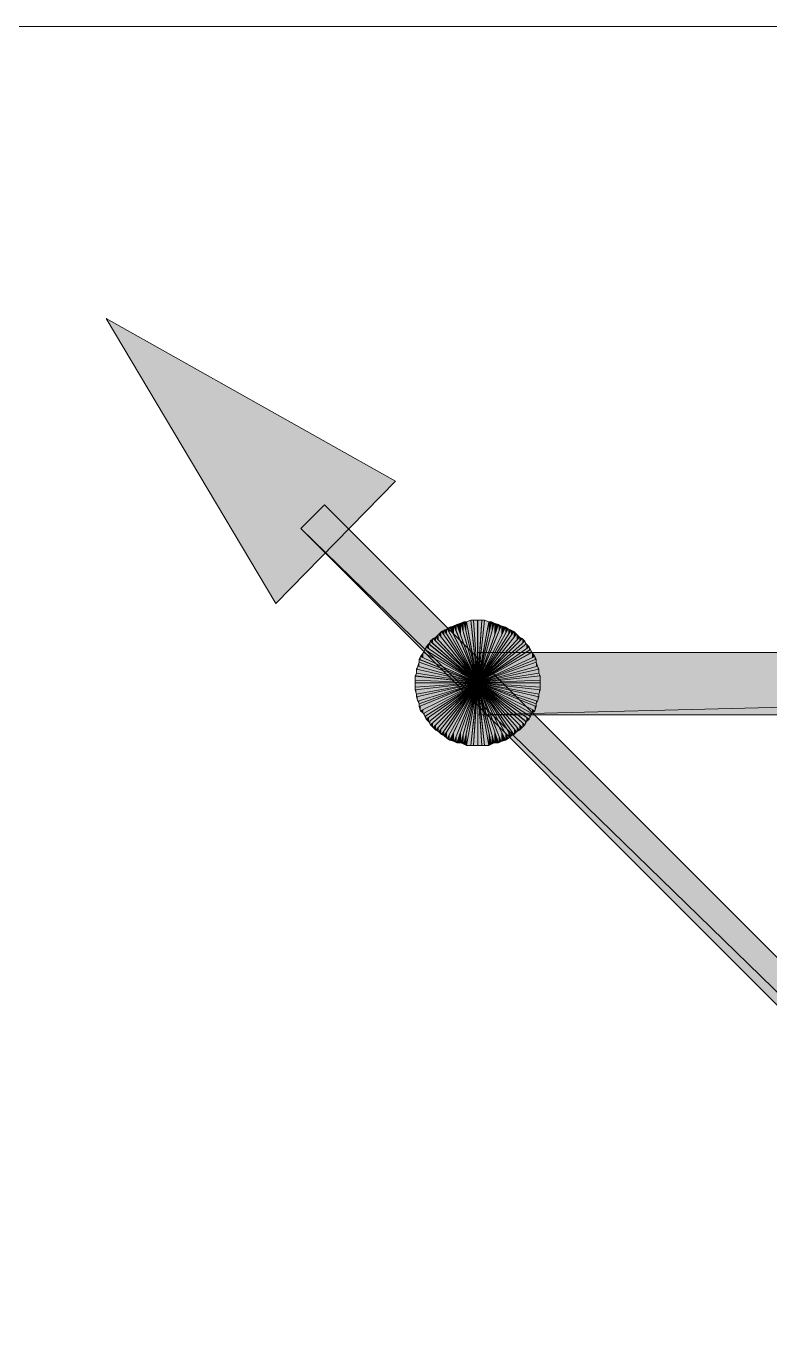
# Model space of a CAD drawing. Header units: inches. Extents: x -45549 to -45252, y 2679 to 2889.
# Drawn here: x -45510.863 to -45508.543, y 2721.368 to 2725.481 of the extents above; entities that cross this region are included whole.
import ezdxf

# ---------------------------------------------------------------- set-up
doc = ezdxf.new("R2010")
doc.units = ezdxf.units.IN
doc.header["$MEASUREMENT"] = 0
doc.layers.add('katman 1', color=7, linetype='Continuous')

msp = doc.modelspace()

# ---------------------------------------------------------------- linework, layer by layer
at = {"layer": 'katman 1', "color": 7, "lineweight": 9}
for p, q in [((-45511.4544, 2725.4805), (-45498.6966, 2725.4805)), ((-45510.6143, 2724.5688), (-45509.7106, 2724.0606)), ((-45510.0842, 2723.6782), (-45510.6143, 2724.5688)), ((-45510.6143, 2724.5688), (-45509.7106, 2724.0606)), ((-45509.7106, 2724.0606), (-45510.0842, 2723.6782)), ((-45509.7106, 2724.0606), (-45510.0842, 2723.6782)), ((-45510.006, 2723.9128), (-45509.9322, 2723.9867)), ((-45510.006, 2723.9128), (-45509.9322, 2723.9867)), ((-45509.9322, 2723.9867), (-45504.5274, 2718.5774)), ((-45509.9322, 2723.9867), (-45504.5274, 2718.5774)), ((-45504.6012, 2718.5037), (-45510.006, 2723.9129)), ((-45510.006, 2723.9129), (-45504.5274, 2718.5774)), ((-45510.006, 2723.9129), (-45504.5274, 2718.5774)), ((-45504.6012, 2718.5037), (-45510.006, 2723.9129)), ((-45504.5274, 2718.5774), (-45510.006, 2723.9128)), ((-45509.5672, 2723.5913), (-45509.5585, 2723.5956)), ((-45509.5585, 2723.5956), (-45509.5498, 2723.6)), ((-45509.5585, 2723.5956), (-45509.4542, 2723.4305)), ((-45509.5585, 2723.5956), (-45509.4542, 2723.4305)), ((-45509.4542, 2723.4306), (-45509.5585, 2723.5956)), ((-45509.4542, 2723.4306), (-45509.5585, 2723.5956)), ((-45509.5498, 2723.6), (-45509.5412, 2723.6043)), ((-45509.5498, 2723.6), (-45509.4542, 2723.4306)), ((-45509.5498, 2723.6), (-45509.4542, 2723.4306)), ((-45509.4544, 2723.4305), (-45509.5498, 2723.6)), ((-45509.4544, 2723.4305), (-45509.5498, 2723.6)), ((-45509.5412, 2723.6043), (-45509.5281, 2723.6086)), ((-45509.5412, 2723.6043), (-45509.4544, 2723.4305)), ((-45509.5412, 2723.6043), (-45509.4544, 2723.4305)), ((-45509.4542, 2723.4306), (-45509.5412, 2723.6043)), ((-45509.4542, 2723.4306), (-45509.5412, 2723.6043)), ((-45509.5282, 2723.6086), (-45509.5194, 2723.613)), ((-45509.4542, 2723.4306), (-45509.5282, 2723.6086)), ((-45509.4542, 2723.4306), (-45509.5282, 2723.6086)), ((-45509.5281, 2723.6086), (-45509.4542, 2723.4306)), ((-45509.5281, 2723.6086), (-45509.4542, 2723.4306)), ((-45509.5195, 2723.613), (-45509.5065, 2723.6174)), ((-45509.4544, 2723.4306), (-45509.5195, 2723.613)), ((-45509.4544, 2723.4306), (-45509.5195, 2723.613)), ((-45509.5194, 2723.613), (-45509.4542, 2723.4306)), ((-45509.5194, 2723.613), (-45509.4542, 2723.4306)), ((-45509.5065, 2723.6174), (-45509.4978, 2723.6217)), ((-45509.5065, 2723.6174), (-45509.4544, 2723.4306)), ((-45509.5065, 2723.6174), (-45509.4544, 2723.4306)), ((-45509.4542, 2723.4306), (-45509.5065, 2723.6174)), ((-45509.4542, 2723.4306), (-45509.5065, 2723.6174)), ((-45509.4978, 2723.6217), (-45509.4542, 2723.4306)), ((-45509.4978, 2723.6217), (-45509.4542, 2723.4306)), ((-45509.4542, 2723.4306), (-45509.4978, 2723.6217)), ((-45509.4978, 2723.6217), (-45509.4891, 2723.6217)), ((-45509.4542, 2723.4306), (-45509.4978, 2723.6217)), ((-45509.4891, 2723.6216), (-45509.476, 2723.6261)), ((-45509.4891, 2723.6217), (-45509.4542, 2723.4306)), ((-45509.4891, 2723.6217), (-45509.4542, 2723.4306)), ((-45509.4544, 2723.4306), (-45509.4891, 2723.6216)), ((-45509.4544, 2723.4306), (-45509.4891, 2723.6216)), ((-45509.476, 2723.6261), (-45509.4544, 2723.4306)), ((-45509.476, 2723.6261), (-45509.4544, 2723.4306)), ((-45509.4542, 2723.4306), (-45509.476, 2723.6261)), ((-45509.476, 2723.6261), (-45509.4673, 2723.6261)), ((-45509.4542, 2723.4306), (-45509.476, 2723.6261)), ((-45509.4673, 2723.6261), (-45509.4542, 2723.4306)), ((-45509.4673, 2723.6261), (-45509.4542, 2723.4306)), ((-45509.4542, 2723.4306), (-45509.4673, 2723.6261)), ((-45509.4673, 2723.6261), (-45509.4542, 2723.6261)), ((-45509.4542, 2723.4306), (-45509.4673, 2723.6261)), ((-45509.4413, 2723.6261), (-45509.4544, 2723.4306)), ((-45509.4544, 2723.4306), (-45509.4544, 2723.6261)), ((-45509.4544, 2723.6261), (-45509.4413, 2723.6261)), ((-45509.4544, 2723.4306), (-45509.4544, 2723.6261)), ((-45509.4413, 2723.6261), (-45509.4544, 2723.4306)), ((-45509.4108, 2723.6217), (-45509.4544, 2723.4306)), ((-45509.4544, 2723.4306), (-45509.4195, 2723.6217)), ((-45509.4544, 2723.4306), (-45509.4195, 2723.6217)), ((-45509.4108, 2723.6217), (-45509.4544, 2723.4306)), ((-45509.4544, 2723.4306), (-45509.3891, 2723.613)), ((-45509.4544, 2723.4306), (-45509.3891, 2723.613)), ((-45509.3804, 2723.6086), (-45509.4544, 2723.4306)), ((-45509.3804, 2723.6086), (-45509.4544, 2723.4306)), ((-45509.4544, 2723.4305), (-45509.3588, 2723.6)), ((-45509.4544, 2723.4305), (-45509.3588, 2723.6)), ((-45509.4544, 2723.4306), (-45509.3501, 2723.5957)), ((-45509.4544, 2723.4306), (-45509.3501, 2723.5957)), ((-45509.3499, 2723.5956), (-45509.4544, 2723.4305)), ((-45509.3499, 2723.5956), (-45509.4544, 2723.4305)), ((-45509.4542, 2723.6261), (-45509.4542, 2723.4306)), ((-45509.4542, 2723.6261), (-45509.4542, 2723.4306)), ((-45509.4326, 2723.6261), (-45509.4542, 2723.4306)), ((-45509.4542, 2723.4306), (-45509.4413, 2723.6261)), ((-45509.4542, 2723.4306), (-45509.4413, 2723.6261)), ((-45509.4326, 2723.6261), (-45509.4542, 2723.4306)), ((-45509.4542, 2723.4306), (-45509.4326, 2723.6261)), ((-45509.4542, 2723.4306), (-45509.4326, 2723.6261)), ((-45509.4195, 2723.6217), (-45509.4542, 2723.4306)), ((-45509.4195, 2723.6217), (-45509.4542, 2723.4306)), ((-45509.4542, 2723.4306), (-45509.4108, 2723.6217)), ((-45509.4542, 2723.4306), (-45509.4108, 2723.6217)), ((-45509.4022, 2723.6174), (-45509.4542, 2723.4306)), ((-45509.4022, 2723.6174), (-45509.4542, 2723.4306)), ((-45509.4542, 2723.4306), (-45509.4022, 2723.6174)), ((-45509.4542, 2723.4306), (-45509.4022, 2723.6174)), ((-45509.3891, 2723.613), (-45509.4542, 2723.4306)), ((-45509.3891, 2723.613), (-45509.4542, 2723.4306)), ((-45509.4542, 2723.4305), (-45509.3805, 2723.6087)), ((-45509.4542, 2723.4305), (-45509.3805, 2723.6087)), ((-45509.4542, 2723.4306), (-45509.3674, 2723.6044)), ((-45509.4542, 2723.4306), (-45509.3674, 2723.6044)), ((-45509.3674, 2723.6043), (-45509.4542, 2723.4305)), ((-45509.3674, 2723.6043), (-45509.4542, 2723.4305)), ((-45509.3586, 2723.6), (-45509.4542, 2723.4306)), ((-45509.3586, 2723.6), (-45509.4542, 2723.4306)), ((-45509.4413, 2723.6261), (-45509.4326, 2723.6261)), ((-45509.4326, 2723.6261), (-45509.4195, 2723.6217)), ((-45509.4195, 2723.6217), (-45509.4108, 2723.6217)), ((-45509.4108, 2723.6217), (-45509.4022, 2723.6174)), ((-45509.4022, 2723.6174), (-45509.3891, 2723.613)), ((-45509.3891, 2723.613), (-45509.3804, 2723.6086)), ((-45509.3805, 2723.6087), (-45509.3674, 2723.6043)), ((-45509.3674, 2723.6044), (-45509.3586, 2723.6)), ((-45509.3588, 2723.6), (-45509.3499, 2723.5956)), ((-45509.3501, 2723.5957), (-45509.3412, 2723.5913)), ((-45509.615, 2723.5435), (-45509.6063, 2723.5522)), ((-45509.6063, 2723.5521), (-45509.6019, 2723.5609)), ((-45509.6063, 2723.5522), (-45509.4542, 2723.4306)), ((-45509.6063, 2723.5522), (-45509.4542, 2723.4306)), ((-45509.4544, 2723.4306), (-45509.6063, 2723.5521)), ((-45509.4544, 2723.4306), (-45509.6063, 2723.5521)), ((-45509.6021, 2723.5608), (-45509.5932, 2723.5696)), ((-45509.4542, 2723.4305), (-45509.6021, 2723.5608)), ((-45509.4542, 2723.4305), (-45509.6021, 2723.5608)), ((-45509.6019, 2723.5609), (-45509.4544, 2723.4306)), ((-45509.6019, 2723.5609), (-45509.4544, 2723.4306)), ((-45509.5934, 2723.5696), (-45509.5846, 2723.5739)), ((-45509.4542, 2723.4306), (-45509.5934, 2723.5696)), ((-45509.4542, 2723.4306), (-45509.5934, 2723.5696)), ((-45509.5932, 2723.5696), (-45509.4542, 2723.4305)), ((-45509.5932, 2723.5696), (-45509.4542, 2723.4305)), ((-45509.5847, 2723.5738), (-45509.5759, 2723.5826)), ((-45509.4544, 2723.4306), (-45509.5847, 2723.5738)), ((-45509.4544, 2723.4306), (-45509.5847, 2723.5738)), ((-45509.5846, 2723.5739), (-45509.4542, 2723.4306)), ((-45509.5846, 2723.5739), (-45509.4542, 2723.4306)), ((-45509.5759, 2723.5825), (-45509.5672, 2723.5913)), ((-45509.5759, 2723.5826), (-45509.4544, 2723.4306)), ((-45509.5759, 2723.5826), (-45509.4544, 2723.4306)), ((-45509.4542, 2723.4306), (-45509.5759, 2723.5825)), ((-45509.4542, 2723.4306), (-45509.5759, 2723.5825)), ((-45509.5672, 2723.5913), (-45509.4542, 2723.4306)), ((-45509.5672, 2723.5913), (-45509.4542, 2723.4306)), ((-45509.4542, 2723.4305), (-45509.5672, 2723.5913)), ((-45509.4542, 2723.4305), (-45509.5672, 2723.5913)), ((-45509.3412, 2723.5913), (-45509.4544, 2723.4306)), ((-45509.3412, 2723.5913), (-45509.4544, 2723.4306)), ((-45509.4544, 2723.4305), (-45509.324, 2723.5739)), ((-45509.4544, 2723.4305), (-45509.324, 2723.5739)), ((-45509.3152, 2723.5696), (-45509.4544, 2723.4305)), ((-45509.3152, 2723.5696), (-45509.4544, 2723.4305)), ((-45509.4542, 2723.4306), (-45509.3414, 2723.5913)), ((-45509.4542, 2723.4306), (-45509.3414, 2723.5913)), ((-45509.4542, 2723.4306), (-45509.3327, 2723.5827)), ((-45509.4542, 2723.4306), (-45509.3327, 2723.5827)), ((-45509.3326, 2723.5826), (-45509.4542, 2723.4306)), ((-45509.3326, 2723.5826), (-45509.4542, 2723.4306)), ((-45509.3239, 2723.5739), (-45509.4542, 2723.4306)), ((-45509.3239, 2723.5739), (-45509.4542, 2723.4306)), ((-45509.4542, 2723.4306), (-45509.3152, 2723.5696)), ((-45509.4542, 2723.4306), (-45509.3152, 2723.5696)), ((-45509.3065, 2723.5609), (-45509.4542, 2723.4306)), ((-45509.3065, 2723.5609), (-45509.4542, 2723.4306)), ((-45509.4542, 2723.4306), (-45509.3065, 2723.5609)), ((-45509.4542, 2723.4306), (-45509.3065, 2723.5609)), ((-45509.3023, 2723.5522), (-45509.4542, 2723.4306)), ((-45509.3023, 2723.5522), (-45509.4542, 2723.4306)), ((-45509.4542, 2723.4306), (-45509.3023, 2723.5522)), ((-45509.4542, 2723.4306), (-45509.3023, 2723.5522)), ((-45509.3414, 2723.5913), (-45509.3326, 2723.5826)), ((-45509.3327, 2723.5827), (-45509.3239, 2723.5739)), ((-45509.324, 2723.5739), (-45509.3152, 2723.5696)), ((-45509.3152, 2723.5696), (-45509.3065, 2723.5609)), ((-45509.3065, 2723.5609), (-45509.3023, 2723.5522)), ((-45509.3023, 2723.5522), (-45509.2934, 2723.5435)), ((-45509.6368, 2723.5043), (-45509.6324, 2723.5131)), ((-45509.6324, 2723.513), (-45509.6237, 2723.5261)), ((-45509.6324, 2723.5131), (-45509.4544, 2723.4306)), ((-45509.6324, 2723.5131), (-45509.4544, 2723.4306)), ((-45509.4542, 2723.4306), (-45509.6324, 2723.513)), ((-45509.4542, 2723.4306), (-45509.6324, 2723.513)), ((-45509.6237, 2723.526), (-45509.6194, 2723.5348)), ((-45509.6237, 2723.5261), (-45509.4542, 2723.4306)), ((-45509.6237, 2723.5261), (-45509.4542, 2723.4306)), ((-45509.4542, 2723.4305), (-45509.6237, 2723.526)), ((-45509.4542, 2723.4305), (-45509.6237, 2723.526)), ((-45509.6194, 2723.5348), (-45509.615, 2723.5435)), ((-45509.6194, 2723.5348), (-45509.4542, 2723.4305)), ((-45509.6194, 2723.5348), (-45509.4542, 2723.4305)), ((-45509.4542, 2723.4306), (-45509.6194, 2723.5348)), ((-45509.4542, 2723.4306), (-45509.6194, 2723.5348)), ((-45509.615, 2723.5435), (-45509.4542, 2723.4306)), ((-45509.615, 2723.5435), (-45509.4542, 2723.4306)), ((-45509.4542, 2723.4306), (-45509.615, 2723.5435)), ((-45509.4542, 2723.4306), (-45509.615, 2723.5435)), ((-45509.4544, 2723.4306), (-45509.2892, 2723.5349)), ((-45509.4544, 2723.4306), (-45509.2892, 2723.5349)), ((-45509.2848, 2723.5261), (-45509.4544, 2723.4306)), ((-45509.2848, 2723.5261), (-45509.4544, 2723.4306)), ((-45509.2934, 2723.5435), (-45509.4542, 2723.4306)), ((-45509.2934, 2723.5435), (-45509.4542, 2723.4306)), ((-45509.4542, 2723.4305), (-45509.2936, 2723.5435)), ((-45509.4542, 2723.4305), (-45509.2936, 2723.5435)), ((-45509.2892, 2723.5348), (-45509.4542, 2723.4305)), ((-45509.2892, 2723.5348), (-45509.4542, 2723.4305)), ((-45509.4542, 2723.4306), (-45509.2849, 2723.5262)), ((-45509.4542, 2723.4306), (-45509.2849, 2723.5262)), ((-45509.4542, 2723.5261), (-45501.6337, 2723.5261)), ((-45501.6337, 2723.5261), (-45509.4542, 2723.3306)), ((-45509.4542, 2723.3306), (-45509.4542, 2723.5261)), ((-45501.6337, 2723.5261), (-45509.4542, 2723.3306)), ((-45509.4542, 2723.5261), (-45501.6337, 2723.5261)), ((-45509.4542, 2723.3306), (-45501.6337, 2723.5261)), ((-45509.4542, 2723.4305), (-45509.2762, 2723.5132)), ((-45509.4542, 2723.4305), (-45509.2762, 2723.5132)), ((-45509.2761, 2723.5131), (-45509.4542, 2723.4306)), ((-45509.2761, 2723.5131), (-45509.4542, 2723.4306)), ((-45509.2936, 2723.5435), (-45509.2892, 2723.5348)), ((-45509.2892, 2723.5349), (-45509.2848, 2723.5261)), ((-45509.2849, 2723.5262), (-45509.2761, 2723.5131)), ((-45509.2762, 2723.5132), (-45509.2718, 2723.5044)), ((-45509.6455, 2723.474), (-45509.6411, 2723.4826)), ((-45509.6455, 2723.474), (-45509.4542, 2723.4305)), ((-45509.6455, 2723.4609), (-45509.6455, 2723.474)), ((-45509.6455, 2723.474), (-45509.4542, 2723.4305)), ((-45509.4542, 2723.4306), (-45509.6455, 2723.474)), ((-45509.4542, 2723.4306), (-45509.6455, 2723.474)), ((-45509.6411, 2723.4826), (-45509.6368, 2723.4957)), ((-45509.6411, 2723.4826), (-45509.4542, 2723.4306)), ((-45509.6411, 2723.4826), (-45509.4542, 2723.4306)), ((-45509.4544, 2723.4306), (-45509.6411, 2723.4826)), ((-45509.4544, 2723.4306), (-45509.6411, 2723.4826)), ((-45509.6368, 2723.5044), (-45509.4544, 2723.4305)), ((-45509.6368, 2723.4956), (-45509.6368, 2723.5044)), ((-45509.6368, 2723.5044), (-45509.4544, 2723.4305)), ((-45509.4544, 2723.4306), (-45509.6368, 2723.5043)), ((-45509.4544, 2723.4306), (-45509.6368, 2723.5043)), ((-45509.6368, 2723.4957), (-45509.4544, 2723.4306)), ((-45509.6368, 2723.4957), (-45509.4544, 2723.4306)), ((-45509.4544, 2723.4305), (-45509.6368, 2723.4956)), ((-45509.4544, 2723.4305), (-45509.6368, 2723.4956)), ((-45509.2718, 2723.5044), (-45509.4542, 2723.4305)), ((-45509.2718, 2723.5044), (-45509.4542, 2723.4305)), ((-45509.4542, 2723.4306), (-45509.2718, 2723.5044)), ((-45509.4542, 2723.4306), (-45509.2718, 2723.5044)), ((-45509.2718, 2723.4957), (-45509.4542, 2723.4306)), ((-45509.2718, 2723.4957), (-45509.4542, 2723.4306)), ((-45509.4542, 2723.4306), (-45509.2718, 2723.4957)), ((-45509.4542, 2723.4306), (-45509.2718, 2723.4957)), ((-45509.4542, 2723.4305), (-45509.2674, 2723.4827)), ((-45509.4542, 2723.4305), (-45509.2674, 2723.4827)), ((-45509.2674, 2723.4826), (-45509.4542, 2723.4306)), ((-45509.2674, 2723.4826), (-45509.4542, 2723.4306)), ((-45509.2631, 2723.474), (-45509.4542, 2723.4305)), ((-45509.2631, 2723.474), (-45509.4542, 2723.4305)), ((-45509.4542, 2723.4306), (-45509.2631, 2723.474)), ((-45509.4542, 2723.4306), (-45509.2631, 2723.474)), ((-45509.2718, 2723.5044), (-45509.2718, 2723.4957)), ((-45509.2718, 2723.4957), (-45509.2674, 2723.4826)), ((-45509.2674, 2723.4827), (-45509.2631, 2723.474)), ((-45509.2631, 2723.474), (-45509.2631, 2723.4609)), ((-45509.6497, 2723.4522), (-45509.6455, 2723.4609)), ((-45509.6497, 2723.4523), (-45509.4542, 2723.4306)), ((-45509.6497, 2723.4392), (-45509.6497, 2723.4523)), ((-45509.6497, 2723.4523), (-45509.4542, 2723.4306)), ((-45509.4542, 2723.4306), (-45509.6497, 2723.4522)), ((-45509.4542, 2723.4306), (-45509.6497, 2723.4522)), ((-45509.6497, 2723.4392), (-45509.4542, 2723.4305)), ((-45509.6497, 2723.4305), (-45509.6497, 2723.4392)), ((-45509.6497, 2723.4392), (-45509.4542, 2723.4305)), ((-45509.4542, 2723.4306), (-45509.6497, 2723.4392)), ((-45509.4542, 2723.4306), (-45509.6497, 2723.4392)), ((-45509.6497, 2723.4175), (-45509.4542, 2723.4306)), ((-45509.4542, 2723.4306), (-45509.6497, 2723.4088)), ((-45509.4542, 2723.4306), (-45509.6497, 2723.4088)), ((-45509.6497, 2723.4175), (-45509.4542, 2723.4306)), ((-45509.6497, 2723.4306), (-45509.4542, 2723.4306)), ((-45509.4542, 2723.4306), (-45509.6497, 2723.4175)), ((-45509.6497, 2723.4175), (-45509.6497, 2723.4306)), ((-45509.4542, 2723.4306), (-45509.6497, 2723.4175)), ((-45509.6497, 2723.4306), (-45509.4542, 2723.4306)), ((-45509.6497, 2723.4306), (-45509.6497, 2723.4306)), ((-45509.4542, 2723.4306), (-45509.6497, 2723.4306)), ((-45509.6497, 2723.4306), (-45509.4542, 2723.4306)), ((-45509.4542, 2723.4305), (-45509.6497, 2723.4305)), ((-45509.4542, 2723.4305), (-45509.6497, 2723.4305)), ((-45509.6497, 2723.4088), (-45509.4542, 2723.4305)), ((-45509.6497, 2723.4088), (-45509.4542, 2723.4305)), ((-45509.6455, 2723.4609), (-45509.4542, 2723.4306)), ((-45509.6455, 2723.4609), (-45509.4542, 2723.4306)), ((-45509.4542, 2723.4305), (-45509.6455, 2723.4609)), ((-45509.4542, 2723.4305), (-45509.6455, 2723.4609)), ((-45509.6455, 2723.3871), (-45509.4542, 2723.4306)), ((-45509.6455, 2723.3871), (-45509.4542, 2723.4306)), ((-45509.6455, 2723.3958), (-45509.4542, 2723.4306)), ((-45509.4542, 2723.4306), (-45509.6455, 2723.387)), ((-45509.4542, 2723.4306), (-45509.6455, 2723.387)), ((-45509.6455, 2723.3958), (-45509.4542, 2723.4306)), ((-45509.4542, 2723.4305), (-45509.6455, 2723.3957)), ((-45509.4542, 2723.4305), (-45509.6455, 2723.3957)), ((-45509.4542, 2723.4306), (-45509.6411, 2723.374)), ((-45509.4542, 2723.4306), (-45509.6411, 2723.374)), ((-45509.6411, 2723.3741), (-45509.4542, 2723.4305)), ((-45509.6411, 2723.3741), (-45509.4542, 2723.4305)), ((-45509.6368, 2723.3567), (-45509.4544, 2723.4306)), ((-45509.6368, 2723.3567), (-45509.4544, 2723.4306)), ((-45509.6368, 2723.3654), (-45509.4544, 2723.4306)), ((-45509.4544, 2723.4306), (-45509.6368, 2723.3566)), ((-45509.4544, 2723.4306), (-45509.6368, 2723.3566)), ((-45509.6368, 2723.3654), (-45509.4544, 2723.4306)), ((-45509.4542, 2723.4305), (-45509.6366, 2723.3653)), ((-45509.4542, 2723.4305), (-45509.6366, 2723.3653)), ((-45509.4544, 2723.4306), (-45509.6324, 2723.3436)), ((-45509.4544, 2723.4306), (-45509.6324, 2723.3436)), ((-45509.6324, 2723.3436), (-45509.4544, 2723.4305)), ((-45509.6324, 2723.3436), (-45509.4544, 2723.4305)), ((-45509.6237, 2723.3349), (-45509.4542, 2723.4306)), ((-45509.6237, 2723.3349), (-45509.4542, 2723.4306)), ((-45509.4544, 2723.4305), (-45509.6237, 2723.3349)), ((-45509.4544, 2723.4305), (-45509.6237, 2723.3349)), ((-45509.6194, 2723.3263), (-45509.4542, 2723.4306)), ((-45509.6194, 2723.3263), (-45509.4542, 2723.4306)), ((-45509.4542, 2723.4306), (-45509.6193, 2723.3262)), ((-45509.4542, 2723.4306), (-45509.6193, 2723.3262)), ((-45509.4542, 2723.4306), (-45509.615, 2723.3176)), ((-45509.4542, 2723.4306), (-45509.615, 2723.3176)), ((-45509.615, 2723.3176), (-45509.4542, 2723.4305)), ((-45509.615, 2723.3176), (-45509.4542, 2723.4305)), ((-45509.6063, 2723.3089), (-45509.4542, 2723.4305)), ((-45509.6063, 2723.3089), (-45509.4542, 2723.4305)), ((-45509.4542, 2723.4305), (-45509.6063, 2723.3089)), ((-45509.4542, 2723.4305), (-45509.6063, 2723.3089)), ((-45509.6019, 2723.3002), (-45509.4544, 2723.4306)), ((-45509.6019, 2723.3002), (-45509.4544, 2723.4306)), ((-45509.4542, 2723.4305), (-45509.6019, 2723.3001)), ((-45509.4542, 2723.4305), (-45509.6019, 2723.3001)), ((-45509.5932, 2723.2915), (-45509.4542, 2723.4306)), ((-45509.5932, 2723.2915), (-45509.4542, 2723.4306)), ((-45509.4544, 2723.4306), (-45509.5932, 2723.2915)), ((-45509.4544, 2723.4306), (-45509.5932, 2723.2915)), ((-45509.4542, 2723.4306), (-45509.5846, 2723.2828)), ((-45509.4542, 2723.4306), (-45509.5846, 2723.2828)), ((-45509.5846, 2723.2829), (-45509.4542, 2723.4305)), ((-45509.5846, 2723.2829), (-45509.4542, 2723.4305)), ((-45509.5759, 2723.2784), (-45509.4544, 2723.4306)), ((-45509.5759, 2723.2784), (-45509.4544, 2723.4306)), ((-45509.4542, 2723.4305), (-45509.5759, 2723.2784)), ((-45509.4542, 2723.4305), (-45509.5759, 2723.2784)), ((-45509.5672, 2723.2698), (-45509.4542, 2723.4306)), ((-45509.5672, 2723.2698), (-45509.4542, 2723.4306)), ((-45509.4544, 2723.4306), (-45509.5672, 2723.2698)), ((-45509.4544, 2723.4306), (-45509.5672, 2723.2698)), ((-45509.5585, 2723.2655), (-45509.4542, 2723.4306)), ((-45509.5585, 2723.2655), (-45509.4542, 2723.4306)), ((-45509.4542, 2723.4306), (-45509.5585, 2723.2654)), ((-45509.4542, 2723.4306), (-45509.5585, 2723.2654)), ((-45509.5498, 2723.2567), (-45509.4542, 2723.4306)), ((-45509.5498, 2723.2567), (-45509.4542, 2723.4306)), ((-45509.4542, 2723.4306), (-45509.5498, 2723.2567)), ((-45509.4542, 2723.4306), (-45509.5498, 2723.2567)), ((-45509.5412, 2723.2523), (-45509.4544, 2723.4306)), ((-45509.5412, 2723.2523), (-45509.4544, 2723.4306)), ((-45509.4542, 2723.4306), (-45509.5412, 2723.2523)), ((-45509.4542, 2723.4306), (-45509.5412, 2723.2523)), ((-45509.5281, 2723.248), (-45509.4542, 2723.4306)), ((-45509.5281, 2723.248), (-45509.4542, 2723.4306)), ((-45509.4544, 2723.4306), (-45509.5281, 2723.248)), ((-45509.4544, 2723.4306), (-45509.5281, 2723.248)), ((-45509.5194, 2723.2438), (-45509.4542, 2723.4306)), ((-45509.5194, 2723.2438), (-45509.4542, 2723.4306)), ((-45509.4542, 2723.4306), (-45509.5194, 2723.2438)), ((-45509.4542, 2723.4306), (-45509.5194, 2723.2438)), ((-45509.5065, 2723.2438), (-45509.4544, 2723.4306)), ((-45509.5065, 2723.2438), (-45509.4544, 2723.4306)), ((-45509.4542, 2723.4306), (-45509.5063, 2723.2438)), ((-45509.4542, 2723.4306), (-45509.5063, 2723.2438)), ((-45509.4978, 2723.2395), (-45509.4542, 2723.4306)), ((-45509.4978, 2723.2395), (-45509.4542, 2723.4306)), ((-45509.4544, 2723.4306), (-45509.4976, 2723.2394)), ((-45509.4544, 2723.4306), (-45509.4976, 2723.2394)), ((-45509.4891, 2723.235), (-45509.4542, 2723.4306)), ((-45509.4891, 2723.235), (-45509.4542, 2723.4306)), ((-45509.4542, 2723.4306), (-45509.4889, 2723.235)), ((-45509.4542, 2723.4306), (-45509.4889, 2723.235)), ((-45509.476, 2723.235), (-45509.4544, 2723.4306)), ((-45509.476, 2723.235), (-45509.4544, 2723.4306)), ((-45509.4542, 2723.4306), (-45509.476, 2723.235)), ((-45509.4542, 2723.4306), (-45509.476, 2723.235)), ((-45509.4673, 2723.235), (-45509.4542, 2723.4306)), ((-45509.4673, 2723.235), (-45509.4542, 2723.4306)), ((-45509.4544, 2723.4306), (-45509.4673, 2723.235)), ((-45509.4544, 2723.4306), (-45509.4673, 2723.235)), ((-45509.2848, 2723.3349), (-45509.4544, 2723.4306)), ((-45509.4544, 2723.4306), (-45509.2761, 2723.3437)), ((-45509.4544, 2723.4306), (-45509.2761, 2723.3437)), ((-45509.2848, 2723.3349), (-45509.4544, 2723.4306)), ((-45509.3152, 2723.2915), (-45509.4544, 2723.4306)), ((-45509.4544, 2723.4306), (-45509.3065, 2723.3002)), ((-45509.4544, 2723.4306), (-45509.3065, 2723.3002)), ((-45509.3152, 2723.2915), (-45509.4544, 2723.4306)), ((-45509.3412, 2723.2698), (-45509.4544, 2723.4306)), ((-45509.4544, 2723.4306), (-45509.3326, 2723.2784)), ((-45509.4544, 2723.4306), (-45509.3326, 2723.2784)), ((-45509.3412, 2723.2698), (-45509.4544, 2723.4306)), ((-45509.3499, 2723.2655), (-45509.4544, 2723.4306)), ((-45509.4544, 2723.4306), (-45509.3412, 2723.2698)), ((-45509.4544, 2723.4306), (-45509.3412, 2723.2698)), ((-45509.3499, 2723.2655), (-45509.4544, 2723.4306)), ((-45509.3804, 2723.248), (-45509.4544, 2723.4306)), ((-45509.4544, 2723.4306), (-45509.3673, 2723.2523)), ((-45509.4544, 2723.4306), (-45509.3673, 2723.2523)), ((-45509.3804, 2723.248), (-45509.4544, 2723.4306)), ((-45509.4108, 2723.2395), (-45509.4544, 2723.4306)), ((-45509.4544, 2723.4306), (-45509.4022, 2723.2438)), ((-45509.4544, 2723.4306), (-45509.4022, 2723.2438)), ((-45509.4108, 2723.2395), (-45509.4544, 2723.4306)), ((-45509.4413, 2723.235), (-45509.4544, 2723.4306)), ((-45509.4544, 2723.4306), (-45509.4325, 2723.235)), ((-45509.4544, 2723.4306), (-45509.4325, 2723.235)), ((-45509.4413, 2723.235), (-45509.4544, 2723.4306)), ((-45509.4542, 2723.4306), (-45509.2631, 2723.461)), ((-45509.4542, 2723.4306), (-45509.2631, 2723.461)), ((-45509.2631, 2723.4609), (-45509.4542, 2723.4306)), ((-45509.2631, 2723.4609), (-45509.4542, 2723.4306)), ((-45509.2587, 2723.4523), (-45509.4542, 2723.4306)), ((-45509.2587, 2723.4523), (-45509.4542, 2723.4306)), ((-45509.4542, 2723.4305), (-45509.2587, 2723.4523)), ((-45509.4542, 2723.4305), (-45509.2587, 2723.4523)), ((-45509.4542, 2723.4306), (-45509.2587, 2723.4393)), ((-45509.4542, 2723.4306), (-45509.2587, 2723.4393)), ((-45509.2587, 2723.4392), (-45509.4542, 2723.4305)), ((-45509.2587, 2723.4392), (-45509.4542, 2723.4305)), ((-45509.2587, 2723.4306), (-45509.4542, 2723.4306)), ((-45509.2587, 2723.4306), (-45509.4542, 2723.4306)), ((-45509.2587, 2723.4175), (-45509.4542, 2723.4306)), ((-45509.4542, 2723.4306), (-45509.2587, 2723.4306)), ((-45509.4542, 2723.4306), (-45509.2587, 2723.4306)), ((-45509.2587, 2723.4175), (-45509.4542, 2723.4306)), ((-45509.2631, 2723.3958), (-45509.4542, 2723.4306)), ((-45509.4542, 2723.4306), (-45509.2587, 2723.4089)), ((-45509.4542, 2723.4306), (-45509.2587, 2723.4089)), ((-45509.2631, 2723.3958), (-45509.4542, 2723.4306)), ((-45509.2631, 2723.3871), (-45509.4542, 2723.4306)), ((-45509.4542, 2723.4306), (-45509.2631, 2723.3958)), ((-45509.4542, 2723.4306), (-45509.2631, 2723.3958)), ((-45509.2631, 2723.3871), (-45509.4542, 2723.4306)), ((-45509.2718, 2723.3654), (-45509.4542, 2723.4306)), ((-45509.4542, 2723.4306), (-45509.2674, 2723.3741)), ((-45509.4542, 2723.4306), (-45509.2674, 2723.3741)), ((-45509.2718, 2723.3654), (-45509.4542, 2723.4306)), ((-45509.2718, 2723.3567), (-45509.4542, 2723.4306)), ((-45509.4542, 2723.4306), (-45509.2718, 2723.3654)), ((-45509.4542, 2723.4306), (-45509.2718, 2723.3654)), ((-45509.2718, 2723.3567), (-45509.4542, 2723.4306)), ((-45509.2892, 2723.3263), (-45509.4542, 2723.4306)), ((-45509.4542, 2723.4306), (-45509.2848, 2723.335)), ((-45509.4542, 2723.4306), (-45509.2848, 2723.335)), ((-45509.2892, 2723.3263), (-45509.4542, 2723.4306)), ((-45509.3065, 2723.3002), (-45509.4542, 2723.4306)), ((-45509.4542, 2723.4306), (-45509.3021, 2723.3089)), ((-45509.4542, 2723.4306), (-45509.3021, 2723.3089)), ((-45509.3065, 2723.3002), (-45509.4542, 2723.4306)), ((-45509.3326, 2723.2784), (-45509.4542, 2723.4306)), ((-45509.4542, 2723.4306), (-45509.3239, 2723.2828)), ((-45509.4542, 2723.4306), (-45509.3239, 2723.2828)), ((-45509.3326, 2723.2784), (-45509.4542, 2723.4306)), ((-45509.3586, 2723.2567), (-45509.4542, 2723.4306)), ((-45509.4542, 2723.4306), (-45509.3499, 2723.2655)), ((-45509.4542, 2723.4306), (-45509.3499, 2723.2655)), ((-45509.3586, 2723.2567), (-45509.4542, 2723.4306)), ((-45509.3674, 2723.2523), (-45509.4542, 2723.4306)), ((-45509.4542, 2723.4306), (-45509.3586, 2723.2567)), ((-45509.4542, 2723.4306), (-45509.3586, 2723.2567)), ((-45509.3674, 2723.2523), (-45509.4542, 2723.4306)), ((-45509.3891, 2723.2438), (-45509.4542, 2723.4306)), ((-45509.4542, 2723.4306), (-45509.3804, 2723.248)), ((-45509.4542, 2723.4306), (-45509.3804, 2723.248)), ((-45509.3891, 2723.2438), (-45509.4542, 2723.4306)), ((-45509.4022, 2723.2438), (-45509.4542, 2723.4306)), ((-45509.4542, 2723.4306), (-45509.3891, 2723.2438)), ((-45509.4542, 2723.4306), (-45509.3891, 2723.2438)), ((-45509.4022, 2723.2438), (-45509.4542, 2723.4306)), ((-45509.4195, 2723.235), (-45509.4542, 2723.4306)), ((-45509.4542, 2723.4306), (-45509.4108, 2723.2394)), ((-45509.4542, 2723.4306), (-45509.4108, 2723.2394)), ((-45509.4195, 2723.235), (-45509.4542, 2723.4306)), ((-45509.4326, 2723.235), (-45509.4542, 2723.4306)), ((-45509.4542, 2723.4306), (-45509.4195, 2723.235)), ((-45509.4542, 2723.4306), (-45509.4195, 2723.235)), ((-45509.4326, 2723.235), (-45509.4542, 2723.4306)), ((-45509.4542, 2723.235), (-45509.4542, 2723.4306)), ((-45509.4542, 2723.4306), (-45509.4411, 2723.235)), ((-45509.4542, 2723.4306), (-45509.4411, 2723.235)), ((-45509.4542, 2723.235), (-45509.4542, 2723.4306)), ((-45509.4542, 2723.4306), (-45509.4542, 2723.235)), ((-45509.4542, 2723.4306), (-45509.4542, 2723.235)), ((-45509.2587, 2723.4088), (-45509.4542, 2723.4305)), ((-45509.4542, 2723.4305), (-45509.2587, 2723.4175)), ((-45509.4542, 2723.4305), (-45509.2587, 2723.4175)), ((-45509.2587, 2723.4088), (-45509.4542, 2723.4305)), ((-45509.2674, 2723.3741), (-45509.4542, 2723.4305)), ((-45509.4542, 2723.4305), (-45509.2631, 2723.3872)), ((-45509.4542, 2723.4305), (-45509.2631, 2723.3872)), ((-45509.2674, 2723.3741), (-45509.4542, 2723.4305)), ((-45509.2761, 2723.3436), (-45509.4542, 2723.4305)), ((-45509.4542, 2723.4305), (-45509.2718, 2723.3567)), ((-45509.4542, 2723.4305), (-45509.2718, 2723.3567)), ((-45509.2761, 2723.3436), (-45509.4542, 2723.4305)), ((-45509.2934, 2723.3176), (-45509.4542, 2723.4305)), ((-45509.4542, 2723.4305), (-45509.2892, 2723.3263)), ((-45509.4542, 2723.4305), (-45509.2892, 2723.3263)), ((-45509.2934, 2723.3176), (-45509.4542, 2723.4305)), ((-45509.3023, 2723.3089), (-45509.4542, 2723.4305)), ((-45509.4542, 2723.4305), (-45509.2934, 2723.3176)), ((-45509.4542, 2723.4305), (-45509.2934, 2723.3176)), ((-45509.3023, 2723.3089), (-45509.4542, 2723.4305)), ((-45509.3239, 2723.2829), (-45509.4542, 2723.4305)), ((-45509.4542, 2723.4305), (-45509.3152, 2723.2915)), ((-45509.4542, 2723.4305), (-45509.3152, 2723.2915)), ((-45509.3239, 2723.2829), (-45509.4542, 2723.4305)), ((-45509.2631, 2723.461), (-45509.2587, 2723.4523)), ((-45509.2587, 2723.4523), (-45509.2587, 2723.4392)), ((-45509.2587, 2723.4393), (-45509.2587, 2723.4306)), ((-45509.2587, 2723.4306), (-45509.2587, 2723.4175)), ((-45509.6497, 2723.4088), (-45509.6497, 2723.4175)), ((-45509.6455, 2723.3957), (-45509.6497, 2723.4088)), ((-45509.6455, 2723.387), (-45509.6455, 2723.3958)), ((-45509.6411, 2723.374), (-45509.6455, 2723.3871)), ((-45509.2631, 2723.3872), (-45509.2674, 2723.3741)), ((-45509.2587, 2723.4089), (-45509.2631, 2723.3958)), ((-45509.2631, 2723.3958), (-45509.2631, 2723.3871)), ((-45509.2587, 2723.4175), (-45509.2587, 2723.4088)), ((-45509.6366, 2723.3653), (-45509.6411, 2723.3741)), ((-45509.6368, 2723.3566), (-45509.6368, 2723.3654)), ((-45509.6324, 2723.3436), (-45509.6368, 2723.3567)), ((-45509.2718, 2723.3567), (-45509.2761, 2723.3436)), ((-45509.2674, 2723.3741), (-45509.2718, 2723.3654)), ((-45509.2718, 2723.3654), (-45509.2718, 2723.3567)), ((-45509.6237, 2723.3349), (-45509.6324, 2723.3436)), ((-45509.6193, 2723.3262), (-45509.6237, 2723.3349)), ((-45509.615, 2723.3176), (-45509.6194, 2723.3263)), ((-45509.6063, 2723.3089), (-45509.615, 2723.3176)), ((-45509.6019, 2723.3001), (-45509.6063, 2723.3089)), ((-45501.6337, 2723.3306), (-45509.4542, 2723.3306)), ((-45501.6337, 2723.3306), (-45509.4542, 2723.3306)), ((-45509.3021, 2723.3089), (-45509.3065, 2723.3002)), ((-45509.2934, 2723.3176), (-45509.3023, 2723.3089)), ((-45509.2892, 2723.3263), (-45509.2934, 2723.3176)), ((-45509.2848, 2723.335), (-45509.2892, 2723.3263)), ((-45509.2761, 2723.3437), (-45509.2848, 2723.3349)), ((-45509.5932, 2723.2915), (-45509.6019, 2723.3002)), ((-45509.5846, 2723.2828), (-45509.5932, 2723.2915)), ((-45509.5759, 2723.2784), (-45509.5846, 2723.2829)), ((-45509.5672, 2723.2698), (-45509.5759, 2723.2784)), ((-45509.5585, 2723.2654), (-45509.5672, 2723.2698)), ((-45509.5498, 2723.2567), (-45509.5585, 2723.2655)), ((-45509.3499, 2723.2655), (-45509.3586, 2723.2567)), ((-45509.3412, 2723.2698), (-45509.3499, 2723.2655)), ((-45509.3326, 2723.2784), (-45509.3412, 2723.2698)), ((-45509.3239, 2723.2828), (-45509.3326, 2723.2784)), ((-45509.3152, 2723.2915), (-45509.3239, 2723.2829)), ((-45509.3065, 2723.3002), (-45509.3152, 2723.2915)), ((-45509.5412, 2723.2523), (-45509.5498, 2723.2567)), ((-45509.5281, 2723.248), (-45509.5412, 2723.2523)), ((-45509.5194, 2723.2438), (-45509.5281, 2723.248)), ((-45509.5063, 2723.2438), (-45509.5194, 2723.2438)), ((-45509.4976, 2723.2394), (-45509.5065, 2723.2438)), ((-45509.4889, 2723.235), (-45509.4978, 2723.2395)), ((-45509.476, 2723.235), (-45509.4891, 2723.235)), ((-45509.4673, 2723.235), (-45509.476, 2723.235)), ((-45509.4542, 2723.235), (-45509.4673, 2723.235)), ((-45509.4411, 2723.235), (-45509.4542, 2723.235)), ((-45509.4325, 2723.235), (-45509.4413, 2723.235)), ((-45509.4195, 2723.235), (-45509.4326, 2723.235)), ((-45509.4108, 2723.2394), (-45509.4195, 2723.235)), ((-45509.4022, 2723.2438), (-45509.4108, 2723.2395)), ((-45509.3891, 2723.2438), (-45509.4022, 2723.2438)), ((-45509.3804, 2723.248), (-45509.3891, 2723.2438)), ((-45509.3673, 2723.2523), (-45509.3804, 2723.248)), ((-45509.3586, 2723.2567), (-45509.3674, 2723.2523))]:
    msp.add_line(p, q, dxfattribs=at)
msp.add_open_spline([(-45509.6497, 2723.4306), (-45509.6497, 2723.4306), (-45509.4542, 2723.4306), (-45509.4542, 2723.4306), (-45509.4542, 2723.4306), (-45509.6497, 2723.4306), (-45509.6497, 2723.4306)], degree=3, knots=[0, 0, 0, 0, 1, 1, 1, 2, 2, 2, 2], dxfattribs=at)
at = {"layer": 'katman 1', "color": 7, "linetype": 'Continuous', "lineweight": 9}
for points in [[(-45510.0842, 2723.6782), (-45510.6143, 2724.5688), (-45510.0842, 2724.2706)], [(-45510.0842, 2723.6782), (-45510.0842, 2724.2706), (-45509.7106, 2724.0606)], [(-45509.9322, 2723.8409), (-45510.006, 2723.9128), (-45509.9322, 2723.9867)], [(-45509.9322, 2723.8409), (-45509.9322, 2723.9867), (-45504.5274, 2718.5774)], [(-45504.6012, 2718.5037), (-45510.006, 2723.9129), (-45504.6012, 2718.6493)], [(-45509.5585, 2723.5789), (-45509.5672, 2723.5913), (-45509.5585, 2723.5956)], [(-45509.5498, 2723.5819), (-45509.5585, 2723.5956), (-45509.5498, 2723.6)], [(-45509.5585, 2723.5789), (-45509.5585, 2723.5956), (-45509.4542, 2723.4305)], [(-45509.5412, 2723.5845), (-45509.5498, 2723.6), (-45509.5412, 2723.6043)], [(-45509.5498, 2723.5819), (-45509.5498, 2723.6), (-45509.4542, 2723.4306)], [(-45509.5281, 2723.5781), (-45509.5412, 2723.6043), (-45509.5281, 2723.6086)], [(-45509.5412, 2723.5845), (-45509.5412, 2723.6043), (-45509.4544, 2723.4305)], [(-45509.5194, 2723.5874), (-45509.5282, 2723.6086), (-45509.5194, 2723.613)], [(-45509.5281, 2723.5781), (-45509.5281, 2723.6086), (-45509.4542, 2723.4306)], [(-45509.5065, 2723.5763), (-45509.5195, 2723.613), (-45509.5065, 2723.6174)], [(-45509.5194, 2723.5874), (-45509.5194, 2723.613), (-45509.4542, 2723.4306)], [(-45509.4978, 2723.5863), (-45509.5065, 2723.6174), (-45509.4978, 2723.6217)], [(-45509.5065, 2723.5763), (-45509.5065, 2723.6174), (-45509.4544, 2723.4306)], [(-45509.4978, 2723.5863), (-45509.4978, 2723.6217), (-45509.4542, 2723.4306)], [(-45509.4891, 2723.5836), (-45509.4978, 2723.6217), (-45509.4891, 2723.6217)], [(-45509.476, 2723.5496), (-45509.4891, 2723.6216), (-45509.476, 2723.6261)], [(-45509.4891, 2723.5836), (-45509.4891, 2723.6217), (-45509.4542, 2723.4306)], [(-45509.476, 2723.5496), (-45509.476, 2723.6261), (-45509.4544, 2723.4306)], [(-45509.4673, 2723.5481), (-45509.476, 2723.6261), (-45509.4673, 2723.6261)], [(-45509.4673, 2723.5481), (-45509.4673, 2723.6261), (-45509.4542, 2723.4306)], [(-45509.4542, 2723.4306), (-45509.4673, 2723.6261), (-45509.4542, 2723.6261)], [(-45509.4544, 2723.4306), (-45509.4544, 2723.6261), (-45509.4413, 2723.6261)], [(-45509.4195, 2723.5836), (-45509.4544, 2723.4306), (-45509.4195, 2723.6217)], [(-45509.3891, 2723.5877), (-45509.4544, 2723.4306), (-45509.3891, 2723.613)], [(-45509.3588, 2723.5817), (-45509.4544, 2723.4305), (-45509.3588, 2723.6)], [(-45509.3501, 2723.5787), (-45509.4544, 2723.4306), (-45509.3501, 2723.5957)], [(-45509.4413, 2723.5476), (-45509.4542, 2723.4306), (-45509.4413, 2723.6261)], [(-45509.4326, 2723.5496), (-45509.4542, 2723.4306), (-45509.4326, 2723.6261)], [(-45509.4108, 2723.5862), (-45509.4542, 2723.4306), (-45509.4108, 2723.6217)], [(-45509.4022, 2723.5764), (-45509.4542, 2723.4306), (-45509.4022, 2723.6174)], [(-45509.3805, 2723.5781), (-45509.4542, 2723.4305), (-45509.3805, 2723.6087)], [(-45509.3674, 2723.5844), (-45509.4542, 2723.4306), (-45509.3674, 2723.6044)], [(-45509.4413, 2723.5476), (-45509.4413, 2723.6261), (-45509.4326, 2723.6261)], [(-45509.4326, 2723.5496), (-45509.4326, 2723.6261), (-45509.4195, 2723.6217)], [(-45509.4195, 2723.5836), (-45509.4195, 2723.6217), (-45509.4108, 2723.6217)], [(-45509.4108, 2723.5862), (-45509.4108, 2723.6217), (-45509.4022, 2723.6174)], [(-45509.4022, 2723.5764), (-45509.4022, 2723.6174), (-45509.3891, 2723.613)], [(-45509.3891, 2723.5877), (-45509.3891, 2723.613), (-45509.3804, 2723.6086)], [(-45509.3805, 2723.5781), (-45509.3805, 2723.6087), (-45509.3674, 2723.6043)], [(-45509.3674, 2723.5844), (-45509.3674, 2723.6044), (-45509.3586, 2723.6)], [(-45509.3588, 2723.5817), (-45509.3588, 2723.6), (-45509.3499, 2723.5956)], [(-45509.3501, 2723.5787), (-45509.3501, 2723.5957), (-45509.3412, 2723.5913)], [(-45509.6063, 2723.5374), (-45509.615, 2723.5435), (-45509.6063, 2723.5522)], [(-45509.6019, 2723.5486), (-45509.6063, 2723.5521), (-45509.6019, 2723.5609)], [(-45509.6063, 2723.5374), (-45509.6063, 2723.5522), (-45509.4542, 2723.4306)], [(-45509.5932, 2723.553), (-45509.6021, 2723.5608), (-45509.5932, 2723.5696)], [(-45509.6019, 2723.5486), (-45509.6019, 2723.5609), (-45509.4544, 2723.4306)], [(-45509.5846, 2723.5608), (-45509.5934, 2723.5696), (-45509.5846, 2723.5739)], [(-45509.5932, 2723.553), (-45509.5932, 2723.5696), (-45509.4542, 2723.4305)], [(-45509.5759, 2723.5641), (-45509.5847, 2723.5738), (-45509.5759, 2723.5826)], [(-45509.5846, 2723.5608), (-45509.5846, 2723.5739), (-45509.4542, 2723.4306)], [(-45509.5672, 2723.5717), (-45509.5759, 2723.5825), (-45509.5672, 2723.5913)], [(-45509.5759, 2723.5641), (-45509.5759, 2723.5826), (-45509.4544, 2723.4306)], [(-45509.5672, 2723.5717), (-45509.5672, 2723.5913), (-45509.4542, 2723.4306)], [(-45509.324, 2723.5607), (-45509.4544, 2723.4305), (-45509.324, 2723.5739)], [(-45509.3414, 2723.5716), (-45509.4542, 2723.4306), (-45509.3414, 2723.5913)], [(-45509.3327, 2723.5642), (-45509.4542, 2723.4306), (-45509.3327, 2723.5827)], [(-45509.3152, 2723.5532), (-45509.4542, 2723.4306), (-45509.3152, 2723.5696)], [(-45509.3065, 2723.5488), (-45509.4542, 2723.4306), (-45509.3065, 2723.5609)], [(-45509.3023, 2723.5373), (-45509.4542, 2723.4306), (-45509.3023, 2723.5522)], [(-45509.3414, 2723.5716), (-45509.3414, 2723.5913), (-45509.3326, 2723.5826)], [(-45509.3327, 2723.5642), (-45509.3327, 2723.5827), (-45509.3239, 2723.5739)], [(-45509.324, 2723.5607), (-45509.324, 2723.5739), (-45509.3152, 2723.5696)], [(-45509.3152, 2723.5532), (-45509.3152, 2723.5696), (-45509.3065, 2723.5609)], [(-45509.3065, 2723.5488), (-45509.3065, 2723.5609), (-45509.3023, 2723.5522)], [(-45509.3023, 2723.5373), (-45509.3023, 2723.5522), (-45509.2934, 2723.5435)], [(-45509.6324, 2723.5025), (-45509.6368, 2723.5043), (-45509.6324, 2723.5131)], [(-45509.6237, 2723.509), (-45509.6324, 2723.513), (-45509.6237, 2723.5261)], [(-45509.6324, 2723.5025), (-45509.6324, 2723.5131), (-45509.4544, 2723.4306)], [(-45509.6194, 2723.5236), (-45509.6237, 2723.526), (-45509.6194, 2723.5348)], [(-45509.6237, 2723.509), (-45509.6237, 2723.5261), (-45509.4542, 2723.4306)], [(-45509.615, 2723.532), (-45509.6194, 2723.5348), (-45509.615, 2723.5435)], [(-45509.6194, 2723.5236), (-45509.6194, 2723.5348), (-45509.4542, 2723.4305)], [(-45509.615, 2723.532), (-45509.615, 2723.5435), (-45509.4542, 2723.4306)], [(-45509.2892, 2723.5236), (-45509.4544, 2723.4306), (-45509.2892, 2723.5349)], [(-45509.2936, 2723.532), (-45509.4542, 2723.4305), (-45509.2936, 2723.5435)], [(-45509.2849, 2723.509), (-45509.4542, 2723.4306), (-45509.2849, 2723.5262)], [(-45509.4542, 2723.3306), (-45509.4542, 2723.5261), (-45501.6337, 2723.5261)], [(-45501.6337, 2723.3306), (-45509.4542, 2723.3306), (-45501.6337, 2723.5261)], [(-45509.2762, 2723.5026), (-45509.4542, 2723.4305), (-45509.2762, 2723.5132)], [(-45509.2936, 2723.532), (-45509.2936, 2723.5435), (-45509.2892, 2723.5348)], [(-45509.2892, 2723.5236), (-45509.2892, 2723.5349), (-45509.2848, 2723.5261)], [(-45509.2849, 2723.509), (-45509.2849, 2723.5262), (-45509.2761, 2723.5131)], [(-45509.2762, 2723.5026), (-45509.2762, 2723.5132), (-45509.2718, 2723.5044)], [(-45509.6411, 2723.4729), (-45509.6455, 2723.474), (-45509.6411, 2723.4826)], [(-45509.6455, 2723.4609), (-45509.6455, 2723.474), (-45509.4542, 2723.4305)], [(-45509.6368, 2723.4814), (-45509.6411, 2723.4826), (-45509.6368, 2723.4957)], [(-45509.6411, 2723.4729), (-45509.6411, 2723.4826), (-45509.4542, 2723.4306)], [(-45509.6368, 2723.4956), (-45509.6368, 2723.5044), (-45509.4544, 2723.4305)], [(-45509.6368, 2723.4814), (-45509.6368, 2723.4957), (-45509.4544, 2723.4306)], [(-45509.2718, 2723.4957), (-45509.4542, 2723.4306), (-45509.2718, 2723.5044)], [(-45509.2718, 2723.4814), (-45509.4542, 2723.4306), (-45509.2718, 2723.4957)], [(-45509.2674, 2723.473), (-45509.4542, 2723.4305), (-45509.2674, 2723.4827)], [(-45509.2631, 2723.4609), (-45509.4542, 2723.4306), (-45509.2631, 2723.474)], [(-45509.2718, 2723.4814), (-45509.2718, 2723.4957), (-45509.2674, 2723.4826)], [(-45509.2674, 2723.473), (-45509.2674, 2723.4827), (-45509.2631, 2723.474)], [(-45509.6455, 2723.4517), (-45509.6497, 2723.4522), (-45509.6455, 2723.4609)], [(-45509.6497, 2723.4392), (-45509.6497, 2723.4523), (-45509.4542, 2723.4306)], [(-45509.6497, 2723.4305), (-45509.6497, 2723.4392), (-45509.4542, 2723.4305)], [(-45509.6497, 2723.4088), (-45509.6497, 2723.4175), (-45509.4542, 2723.4306)], [(-45509.6497, 2723.4175), (-45509.6497, 2723.4306), (-45509.4542, 2723.4306)], [(-45509.6455, 2723.4517), (-45509.6455, 2723.4609), (-45509.4542, 2723.4306)], [(-45509.6455, 2723.387), (-45509.6455, 2723.3958), (-45509.4542, 2723.4306)], [(-45509.6455, 2723.3957), (-45509.6455, 2723.4093), (-45509.4542, 2723.4305)], [(-45509.6411, 2723.374), (-45509.6411, 2723.3881), (-45509.4542, 2723.4306)], [(-45509.6368, 2723.3566), (-45509.6368, 2723.3654), (-45509.4544, 2723.4306)], [(-45509.6366, 2723.3653), (-45509.6366, 2723.3754), (-45509.4542, 2723.4305)], [(-45509.6324, 2723.3436), (-45509.6324, 2723.3585), (-45509.4544, 2723.4306)], [(-45509.6237, 2723.3349), (-45509.6237, 2723.3478), (-45509.4544, 2723.4305)], [(-45509.6193, 2723.3262), (-45509.6193, 2723.3374), (-45509.4542, 2723.4306)], [(-45509.615, 2723.3176), (-45509.615, 2723.329), (-45509.4542, 2723.4306)], [(-45509.6063, 2723.3089), (-45509.6063, 2723.3237), (-45509.4542, 2723.4305)], [(-45509.6019, 2723.3001), (-45509.6019, 2723.3124), (-45509.4542, 2723.4305)], [(-45509.5932, 2723.2915), (-45509.5932, 2723.3079), (-45509.4544, 2723.4306)], [(-45509.5846, 2723.2828), (-45509.5846, 2723.3002), (-45509.4542, 2723.4306)], [(-45509.5759, 2723.2784), (-45509.5759, 2723.2927), (-45509.4542, 2723.4305)], [(-45509.5672, 2723.2698), (-45509.5672, 2723.2893), (-45509.4544, 2723.4306)], [(-45509.5585, 2723.2654), (-45509.5585, 2723.2822), (-45509.4542, 2723.4306)], [(-45509.5498, 2723.2567), (-45509.5498, 2723.2792), (-45509.4542, 2723.4306)], [(-45509.5412, 2723.2523), (-45509.5412, 2723.2725), (-45509.4542, 2723.4306)], [(-45509.5281, 2723.248), (-45509.5281, 2723.2792), (-45509.4544, 2723.4306)], [(-45509.5194, 2723.2438), (-45509.5194, 2723.2694), (-45509.4542, 2723.4306)], [(-45509.5063, 2723.2438), (-45509.5063, 2723.2813), (-45509.4542, 2723.4306)], [(-45509.4976, 2723.2394), (-45509.4976, 2723.2755), (-45509.4544, 2723.4306)], [(-45509.4889, 2723.235), (-45509.4889, 2723.2782), (-45509.4542, 2723.4306)], [(-45509.476, 2723.235), (-45509.476, 2723.3085), (-45509.4542, 2723.4306)], [(-45509.4542, 2723.235), (-45509.4673, 2723.235), (-45509.4542, 2723.4306)], [(-45509.4673, 2723.235), (-45509.4673, 2723.3135), (-45509.4544, 2723.4306)], [(-45509.2848, 2723.3349), (-45509.4544, 2723.4306), (-45509.2848, 2723.3479)], [(-45509.3152, 2723.2915), (-45509.4544, 2723.4306), (-45509.3152, 2723.3079)], [(-45509.3412, 2723.2698), (-45509.4544, 2723.4306), (-45509.3412, 2723.2892)], [(-45509.3499, 2723.2655), (-45509.4544, 2723.4306), (-45509.3499, 2723.2822)], [(-45509.3804, 2723.248), (-45509.4544, 2723.4306), (-45509.3804, 2723.2791)], [(-45509.4108, 2723.2395), (-45509.4544, 2723.4306), (-45509.4108, 2723.2748)], [(-45509.4413, 2723.235), (-45509.4544, 2723.4306), (-45509.4413, 2723.3138)], [(-45509.2631, 2723.4518), (-45509.4542, 2723.4306), (-45509.2631, 2723.461)], [(-45509.2587, 2723.4392), (-45509.4542, 2723.4305), (-45509.2587, 2723.4523)], [(-45509.2587, 2723.4306), (-45509.4542, 2723.4306), (-45509.2587, 2723.4393)], [(-45509.2587, 2723.4175), (-45509.4542, 2723.4306), (-45509.2587, 2723.4306)], [(-45509.2631, 2723.3958), (-45509.4542, 2723.4306), (-45509.2631, 2723.4093)], [(-45509.2631, 2723.3871), (-45509.4542, 2723.4306), (-45509.2631, 2723.3958)], [(-45509.2718, 2723.3654), (-45509.4542, 2723.4306), (-45509.2718, 2723.3754)], [(-45509.2718, 2723.3567), (-45509.4542, 2723.4306), (-45509.2718, 2723.3654)], [(-45509.2892, 2723.3263), (-45509.4542, 2723.4306), (-45509.2892, 2723.3375)], [(-45509.3065, 2723.3002), (-45509.4542, 2723.4306), (-45509.3065, 2723.3124)], [(-45509.3326, 2723.2784), (-45509.4542, 2723.4306), (-45509.3326, 2723.2926)], [(-45509.3586, 2723.2567), (-45509.4542, 2723.4306), (-45509.3586, 2723.2792)], [(-45509.3674, 2723.2523), (-45509.4542, 2723.4306), (-45509.3674, 2723.2728)], [(-45509.3891, 2723.2438), (-45509.4542, 2723.4306), (-45509.3891, 2723.2694)], [(-45509.4022, 2723.2438), (-45509.4542, 2723.4306), (-45509.4022, 2723.2813)], [(-45509.4195, 2723.235), (-45509.4542, 2723.4306), (-45509.4195, 2723.2776)], [(-45509.4326, 2723.235), (-45509.4542, 2723.4306), (-45509.4326, 2723.3088)], [(-45509.4542, 2723.235), (-45509.4542, 2723.4306), (-45509.4411, 2723.235)], [(-45509.2587, 2723.4088), (-45509.4542, 2723.4305), (-45509.2587, 2723.4175)], [(-45509.2674, 2723.3741), (-45509.4542, 2723.4305), (-45509.2674, 2723.3881)], [(-45509.2761, 2723.3436), (-45509.4542, 2723.4305), (-45509.2761, 2723.3584)], [(-45509.2934, 2723.3176), (-45509.4542, 2723.4305), (-45509.2934, 2723.329)], [(-45509.3023, 2723.3089), (-45509.4542, 2723.4305), (-45509.3023, 2723.3238)], [(-45509.3239, 2723.2829), (-45509.4542, 2723.4305), (-45509.3239, 2723.3002)], [(-45509.2631, 2723.4518), (-45509.2631, 2723.461), (-45509.2587, 2723.4523)], [(-45509.6455, 2723.3957), (-45509.6497, 2723.4088), (-45509.6455, 2723.4093)], [(-45509.6411, 2723.374), (-45509.6455, 2723.3871), (-45509.6411, 2723.3881)], [(-45509.2674, 2723.3741), (-45509.2674, 2723.3881), (-45509.2631, 2723.3872)], [(-45509.2631, 2723.3958), (-45509.2631, 2723.4093), (-45509.2587, 2723.4089)], [(-45509.6366, 2723.3653), (-45509.6411, 2723.3741), (-45509.6366, 2723.3754)], [(-45509.6324, 2723.3436), (-45509.6368, 2723.3567), (-45509.6324, 2723.3585)], [(-45509.6237, 2723.3349), (-45509.6324, 2723.3436), (-45509.6237, 2723.3478)], [(-45509.2848, 2723.3349), (-45509.2848, 2723.3479), (-45509.2761, 2723.3437)], [(-45509.2761, 2723.3436), (-45509.2761, 2723.3584), (-45509.2718, 2723.3567)], [(-45509.2718, 2723.3654), (-45509.2718, 2723.3754), (-45509.2674, 2723.3741)], [(-45509.6193, 2723.3262), (-45509.6237, 2723.3349), (-45509.6193, 2723.3374)], [(-45509.615, 2723.3176), (-45509.6194, 2723.3263), (-45509.615, 2723.329)], [(-45509.6063, 2723.3089), (-45509.615, 2723.3176), (-45509.6063, 2723.3237)], [(-45509.6019, 2723.3001), (-45509.6063, 2723.3089), (-45509.6019, 2723.3124)], [(-45509.5932, 2723.2915), (-45509.6019, 2723.3002), (-45509.5932, 2723.3079)], [(-45509.476, 2723.235), (-45509.4891, 2723.235), (-45509.476, 2723.3085)], [(-45509.4673, 2723.235), (-45509.476, 2723.235), (-45509.4673, 2723.3135)], [(-45509.4413, 2723.235), (-45509.4413, 2723.3138), (-45509.4325, 2723.235)], [(-45509.4326, 2723.235), (-45509.4326, 2723.3088), (-45509.4195, 2723.235)], [(-45509.3152, 2723.2915), (-45509.3152, 2723.3079), (-45509.3065, 2723.3002)], [(-45509.3065, 2723.3002), (-45509.3065, 2723.3124), (-45509.3021, 2723.3089)], [(-45509.3023, 2723.3089), (-45509.3023, 2723.3238), (-45509.2934, 2723.3176)], [(-45509.2934, 2723.3176), (-45509.2934, 2723.329), (-45509.2892, 2723.3263)], [(-45509.2892, 2723.3263), (-45509.2892, 2723.3375), (-45509.2848, 2723.335)], [(-45509.5846, 2723.2828), (-45509.5932, 2723.2915), (-45509.5846, 2723.3002)], [(-45509.5759, 2723.2784), (-45509.5846, 2723.2829), (-45509.5759, 2723.2927)], [(-45509.5672, 2723.2698), (-45509.5759, 2723.2784), (-45509.5672, 2723.2893)], [(-45509.5585, 2723.2654), (-45509.5672, 2723.2698), (-45509.5585, 2723.2822)], [(-45509.5498, 2723.2567), (-45509.5585, 2723.2655), (-45509.5498, 2723.2792)], [(-45509.5412, 2723.2523), (-45509.5498, 2723.2567), (-45509.5412, 2723.2725)], [(-45509.5281, 2723.248), (-45509.5412, 2723.2523), (-45509.5281, 2723.2792)], [(-45509.5194, 2723.2438), (-45509.5281, 2723.248), (-45509.5194, 2723.2694)], [(-45509.5063, 2723.2438), (-45509.5194, 2723.2438), (-45509.5063, 2723.2813)], [(-45509.4976, 2723.2394), (-45509.5065, 2723.2438), (-45509.4976, 2723.2755)], [(-45509.4889, 2723.235), (-45509.4978, 2723.2395), (-45509.4889, 2723.2782)], [(-45509.4195, 2723.235), (-45509.4195, 2723.2776), (-45509.4108, 2723.2394)], [(-45509.4108, 2723.2395), (-45509.4108, 2723.2748), (-45509.4022, 2723.2438)], [(-45509.4022, 2723.2438), (-45509.4022, 2723.2813), (-45509.3891, 2723.2438)], [(-45509.3891, 2723.2438), (-45509.3891, 2723.2694), (-45509.3804, 2723.248)], [(-45509.3804, 2723.248), (-45509.3804, 2723.2791), (-45509.3673, 2723.2523)], [(-45509.3674, 2723.2523), (-45509.3674, 2723.2728), (-45509.3586, 2723.2567)], [(-45509.3586, 2723.2567), (-45509.3586, 2723.2792), (-45509.3499, 2723.2655)], [(-45509.3499, 2723.2655), (-45509.3499, 2723.2822), (-45509.3412, 2723.2698)], [(-45509.3412, 2723.2698), (-45509.3412, 2723.2892), (-45509.3326, 2723.2784)], [(-45509.3326, 2723.2784), (-45509.3326, 2723.2926), (-45509.3239, 2723.2828)], [(-45509.3239, 2723.2829), (-45509.3239, 2723.3002), (-45509.3152, 2723.2915)]]:
    msp.add_solid(points, dxfattribs=at)

doc.saveas('drawing.dxf')
